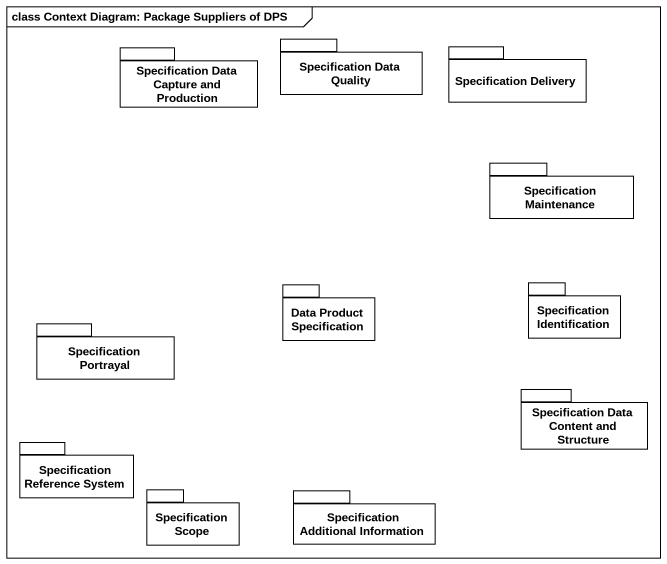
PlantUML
@startuml
mainframe class Context Diagram: Package Suppliers of DPS
package "Specification Data Quality" as Specification_Data_Quality {
}
package "Specification Data Capture and Production" as Specification_Data_Capture {
}
package "Specification Delivery" as Specification_Delivery {
}
package "Specification Maintenance" as Specification_Maintenance {
}
package "Data Product Specification" as Data_Product_Specification {
}
package "Specification Identification" as Specification_Identification {
}
package "Specification Portrayal" as Specification_Portrayal {
}
package "Specification Data Content and Structure" as Specification_Data_Content {
}
package "Specification Reference System" as Specification_Reference {
}
package "Specification Scope" as Specification_Scope {
}
package "Specification Additional Information" as Specification_Additional {
}
@enduml
